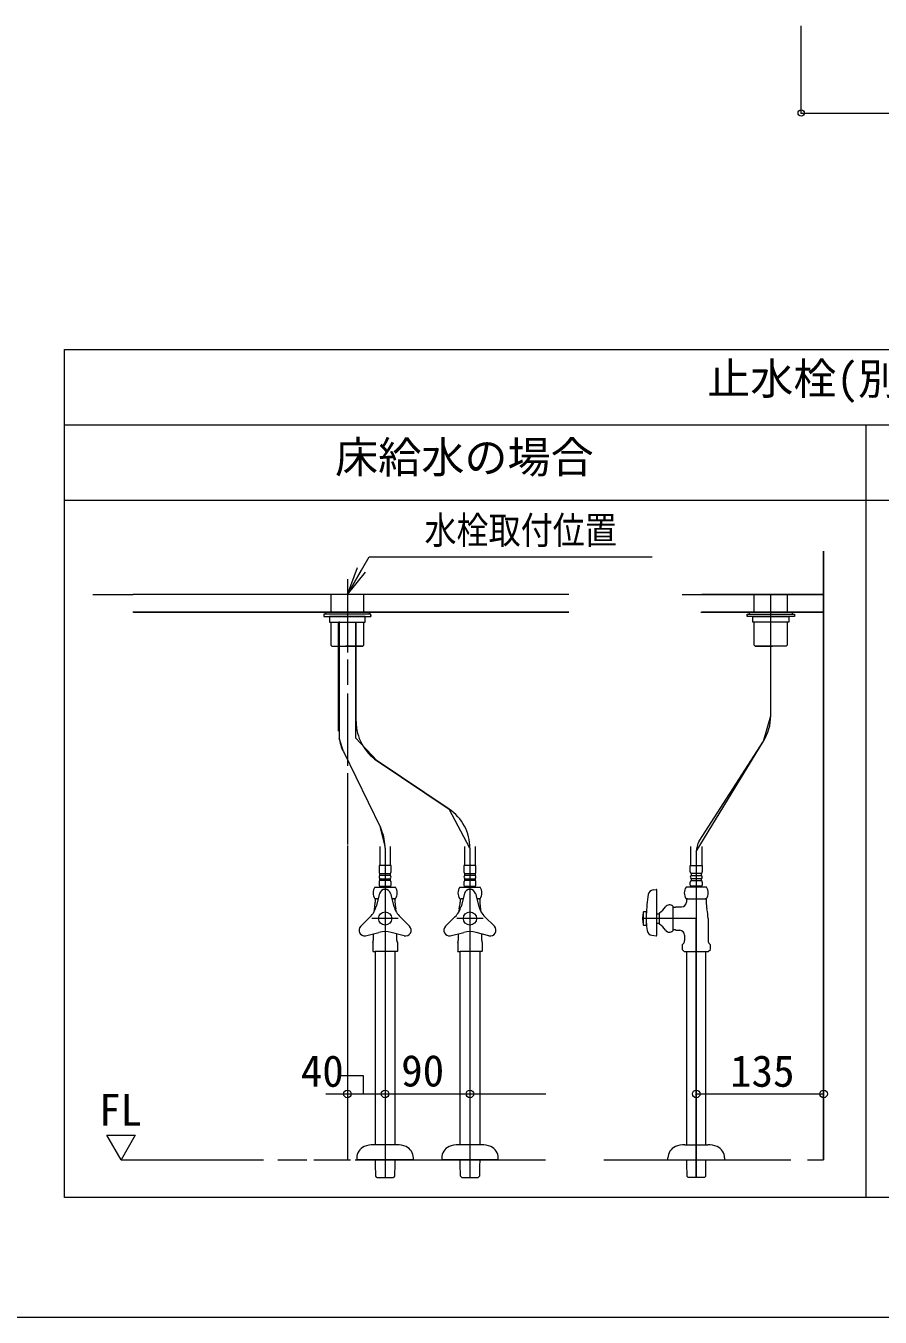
# Model space of a CAD drawing. Units: millimetres at full size, sheet at 1:5; details may follow other scales. Extents: x -1002 to 1008, y -687 to 676.
# Drawn here: x -45 to 351, y -687 to -87 of the extents above; entities that cross this region are included whole.
import ezdxf
from ezdxf.enums import TextEntityAlignment as Align

# ---------------------------------------------------------------- set-up
doc = ezdxf.new("R2010")
doc.units = ezdxf.units.MM
doc.header["$LTSCALE"] = 5
doc.header["$PDMODE"] = 32
doc.header["$PDSIZE"] = 3
doc.layers.add('F-0', color=7, linetype='Continuous', lineweight=15)
doc.styles.add('ＭＳ ゴシック', font='')
doc.styles.get('ＭＳ ゴシック').set_extended_font_data('MS Gothic')

msp = doc.modelspace()

# ---------------------------------------------------------------- linework, layer by layer
at = {"layer": 'F-0', "color": 4, "lineweight": 9}
for q in [(314.288, -87.467), (824.288, -127.949)]:
    msp.add_line((314.288, -127.949), q, dxfattribs=at)
at = {"layer": 'F-0', "lineweight": 18}
for p, q in [((-27.54, -631.474), (-27.54, -237.724)), ((-27.54, -237.724), (716.21, -237.724)), ((-27.54, -272.724), (716.21, -272.724)), ((344.335, -631.474), (344.335, -272.724)), ((344.335, -631.474), (-27.54, -631.474))]:
    msp.add_line(p, q, dxfattribs=at)
at = {"layer": 'F-0'}
for p, q in [((-27.54, -307.724), (344.335, -307.724)), ((344.335, -307.724), (716.21, -307.724)), ((103.71, -351.474), (113.814, -333.974)), ((113.814, -333.974), (245.064, -333.974)), ((324.648, -331.349), (324.648, -613.974)), ((103.71, -351.474), (108.378, -339.013)), ((103.71, -351.474), (110.273, -340.107)), ((103.71, -351.474), (112.167, -341.201)), ((103.71, -344.446), (103.71, -378.468)), ((-14.415, -351.474), (4.354, -351.474)), ((206.523, -351.474), (4.146, -351.474)), ((96.054, -351.474), (96.054, -359.786)), ((111.367, -359.786), (111.367, -351.474)), ((259.023, -351.474), (324.648, -351.474)), ((324.648, -351.474), (268.11, -351.474)), ((292.492, -359.786), (292.492, -351.474)), ((300.148, -407.79), (300.148, -351.474)), ((300.148, -407.79), (300.148, -351.474)), ((307.804, -351.474), (307.804, -359.786)), ((206.523, -359.786), (4.154, -359.786)), ((4.425, -359.786), (206.523, -359.786)), ((92.773, -360.661), (92.773, -361.755)), ((114.648, -360.661), (92.773, -360.661)), ((92.773, -361.755), (114.648, -361.755)), ((93.648, -359.786), (113.773, -359.786)), ((93.648, -360.661), (93.648, -359.786)), ((113.773, -360.661), (93.648, -360.661)), ((112.023, -361.755), (95.398, -361.755)), ((95.398, -361.755), (95.398, -364.38)), ((95.398, -364.38), (112.023, -364.38)), ((96.054, -364.38), (96.054, -375.055)), ((99.639, -414.914), (99.639, -364.38)), ((99.882, -364.119), (99.882, -418.167)), ((107.538, -364.38), (107.538, -418.03)), ((107.782, -410.556), (107.782, -364.38)), ((111.367, -375.055), (111.367, -364.38)), ((112.023, -364.38), (112.023, -361.755)), ((113.773, -359.786), (113.773, -360.661)), ((114.648, -361.755), (114.648, -360.661)), ((114.648, -361.317), (114.648, -361.755)), ((289.21, -361.755), (289.21, -360.661)), ((289.21, -360.661), (311.085, -360.661)), ((289.21, -361.317), (289.21, -361.755)), ((311.085, -361.755), (289.21, -361.755)), ((290.085, -359.786), (290.085, -360.661)), ((310.21, -359.786), (290.085, -359.786)), ((290.085, -360.661), (310.21, -360.661)), ((291.835, -361.755), (308.46, -361.755)), ((291.835, -364.38), (291.835, -361.755)), ((308.46, -364.38), (291.835, -364.38)), ((292.492, -375.055), (292.492, -364.38)), ((307.804, -364.38), (307.804, -375.055)), ((308.46, -361.755), (308.46, -364.38)), ((310.21, -360.661), (310.21, -359.786)), ((311.085, -360.661), (311.085, -361.755)), ((96.382, -375.383), (96.054, -375.055)), ((96.492, -375.492), (96.382, -375.383)), ((96.492, -375.492), (110.535, -375.492)), ((110.535, -375.492), (110.929, -375.492)), ((111.038, -375.383), (110.929, -375.492)), ((111.367, -375.055), (111.038, -375.383)), ((292.492, -375.055), (292.82, -375.383)), ((292.82, -375.383), (292.929, -375.492)), ((293.323, -375.492), (292.929, -375.492)), ((307.367, -375.492), (293.323, -375.492)), ((307.367, -375.492), (307.476, -375.383)), ((307.476, -375.383), (307.804, -375.055)), ((103.71, -381.762), (103.71, -393.429)), ((103.71, -397.547), (103.71, -431.039)), ((101.844, -424.484), (99.882, -418.167)), ((117.463, -428.717), (107.538, -418.03)), ((265.585, -470.772), (296.699, -419.579)), ((101.844, -424.484), (119.006, -459.76)), ((101.844, -424.484), (119.006, -459.76)), ((117.463, -428.717), (150.904, -451.169)), ((150.904, -451.169), (117.463, -428.717)), ((103.71, -434.471), (103.71, -467.518)), ((160.585, -469.33), (150.904, -451.169)), ((121.194, -468.479), (119.006, -459.76)), ((103.71, -467.989), (103.71, -486.629)), ((118.695, -468.592), (118.695, -477.342)), ((121.21, -469.33), (121.21, -477.342)), ((121.21, -469.33), (121.21, -501.974)), ((123.726, -477.342), (123.726, -468.592)), ((158.07, -468.592), (158.07, -477.342)), ((160.585, -469.33), (160.585, -477.342)), ((160.585, -469.33), (160.585, -501.974)), ((163.101, -477.342), (163.101, -468.592)), ((263.07, -477.342), (263.07, -468.592)), ((265.585, -470.772), (265.585, -477.342)), ((265.585, -470.772), (265.585, -622.176)), ((268.101, -468.592), (268.101, -477.342)), ((103.71, -474.04), (103.71, -590.723)), ((124.01, -477.342), (118.41, -477.342)), ((118.41, -477.342), (118.41, -480.296)), ((121.21, -477.342), (121.21, -622.176)), ((124.01, -480.296), (124.01, -477.342)), ((163.385, -477.342), (157.785, -477.342)), ((157.785, -477.342), (157.785, -480.296)), ((160.585, -477.342), (160.585, -622.176)), ((163.385, -480.296), (163.385, -477.342)), ((262.785, -477.342), (268.385, -477.342)), ((262.785, -480.296), (262.785, -477.342)), ((265.585, -477.342), (265.585, -501.974)), ((268.385, -477.342), (268.385, -480.296)), ((118.41, -485.108), (118.41, -486.53)), ((118.804, -481.061), (123.617, -481.061)), ((118.804, -481.936), (118.804, -481.061)), ((123.617, -481.936), (118.804, -481.936)), ((118.804, -483.467), (123.617, -483.467)), ((118.804, -484.342), (118.804, -483.467)), ((123.617, -484.342), (118.804, -484.342)), ((123.617, -481.061), (123.617, -481.936)), ((123.617, -483.467), (123.617, -484.342)), ((124.01, -486.53), (124.01, -485.108)), ((157.785, -485.108), (157.785, -486.53)), ((158.179, -481.061), (162.992, -481.061)), ((158.179, -481.936), (158.179, -481.061)), ((162.992, -481.936), (158.179, -481.936)), ((158.179, -483.467), (162.992, -483.467)), ((158.179, -484.342), (158.179, -483.467)), ((162.992, -484.342), (158.179, -484.342)), ((162.992, -481.061), (162.992, -481.936)), ((162.992, -483.467), (162.992, -484.342)), ((163.385, -486.53), (163.385, -485.108)), ((262.785, -486.53), (262.785, -485.108)), ((267.992, -481.061), (263.179, -481.061)), ((263.179, -481.061), (263.179, -481.936)), ((263.179, -481.936), (267.992, -481.936)), ((267.992, -483.467), (263.179, -483.467)), ((263.179, -483.467), (263.179, -484.342)), ((263.179, -484.342), (267.992, -484.342)), ((267.992, -481.936), (267.992, -481.061)), ((267.992, -484.342), (267.992, -483.467)), ((268.385, -485.108), (268.385, -486.53)), ((116.455, -487.405), (125.966, -487.405)), ((118.675, -490.357), (117.077, -496.319)), ((118.848, -486.967), (123.573, -486.967)), ((123.746, -490.357), (125.343, -496.319)), ((155.83, -487.405), (165.341, -487.405)), ((158.05, -490.357), (156.452, -496.319)), ((158.223, -486.967), (162.948, -486.967)), ((163.121, -490.357), (164.718, -496.319)), ((245.554, -488.644), (246.961, -488.446)), ((247.21, -509.816), (247.21, -488.663)), ((270.341, -487.405), (260.83, -487.405)), ((267.948, -486.967), (263.223, -486.967)), ((103.71, -492.435), (103.71, -591.325)), ((118.024, -492.786), (116.455, -492.786)), ((116.617, -492.786), (116.617, -493.667)), ((116.617, -492.786), (117.125, -492.786)), ((116.617, -493.667), (116.617, -494.317)), ((118.024, -492.786), (117.125, -492.786)), ((125.296, -492.786), (124.397, -492.786)), ((125.966, -492.786), (124.397, -492.786)), ((125.804, -493.667), (125.804, -494.317)), ((155.83, -492.786), (156.5, -492.786)), ((155.992, -492.786), (155.992, -493.667)), ((155.992, -493.667), (155.992, -494.317)), ((157.399, -492.786), (156.5, -492.786)), ((164.671, -492.786), (163.772, -492.786)), ((165.341, -492.786), (163.772, -492.786)), ((254.648, -496.255), (254.648, -507.692)), ((254.648, -496.724), (255.304, -496.724)), ((255.304, -496.724), (255.92, -496.724)), ((260.83, -492.786), (270.341, -492.786)), ((260.992, -492.786), (260.992, -493.667)), ((261.5, -492.786), (260.992, -492.786)), ((260.992, -493.667), (260.992, -494.317)), ((261.5, -492.786), (269.671, -492.786)), ((270.179, -492.786), (269.671, -492.786)), ((270.179, -492.786), (270.179, -493.667)), ((270.179, -493.667), (270.179, -494.317)), ((109.882, -505.586), (114.246, -501.222)), ((127.302, -501.974), (115.119, -501.974)), ((127.302, -501.974), (115.415, -501.974)), ((121.21, -501.974), (121.21, -622.176)), ((132.539, -505.586), (128.174, -501.222)), ((149.257, -505.586), (153.621, -501.222)), ((166.677, -501.974), (154.494, -501.974)), ((166.677, -501.974), (154.494, -501.974)), ((160.585, -501.974), (160.585, -622.176)), ((171.914, -505.586), (167.549, -501.222)), ((265.585, -501.974), (240.648, -501.974)), ((265.585, -501.974), (240.648, -501.974)), ((241.085, -498.911), (240.968, -499.349)), ((241.085, -505.036), (241.085, -498.911)), ((242.398, -498.911), (241.085, -498.911)), ((242.398, -498.911), (242.398, -505.036)), ((242.398, -500.224), (242.398, -503.724)), ((248.523, -499.896), (247.21, -499.896)), ((248.523, -504.599), (248.523, -499.349)), ((265.585, -622.176), (265.585, -501.974)), ((271.054, -501.974), (271.054, -512.219)), ((112.085, -510.067), (118.38, -508.38)), ((115.742, -509.087), (115.742, -512.219)), ((130.003, -509.978), (124.041, -508.38)), ((126.679, -512.219), (126.679, -509.087)), ((151.46, -510.067), (157.755, -508.38)), ((155.117, -509.087), (155.117, -512.219)), ((169.378, -509.978), (163.416, -508.38)), ((166.054, -512.219), (166.054, -509.087)), ((247.21, -504.052), (248.523, -504.052)), ((255.304, -507.224), (254.648, -507.224)), ((255.92, -507.224), (255.304, -507.224)), ((260.117, -509.63), (260.117, -512.219)), ((245.041, -509.762), (246.961, -510.032)), ((259.018, -514.224), (259.476, -513.766)), ((259.018, -514.224), (259.018, -516.297)), ((271.695, -513.766), (272.153, -514.224)), ((272.153, -516.297), (272.153, -514.224)), ((272.153, -516.297), (272.153, -514.224)), ((115.632, -517.286), (115.523, -517.177)), ((115.632, -517.286), (116.626, -517.286)), ((126.788, -517.286), (116.626, -517.286)), ((116.704, -606.974), (116.704, -517.286)), ((125.717, -517.286), (125.717, -606.974)), ((155.007, -517.286), (154.898, -517.177)), ((155.007, -517.286), (156.001, -517.286)), ((166.163, -517.286), (156.001, -517.286)), ((156.079, -606.974), (156.079, -517.286)), ((165.092, -517.286), (165.092, -606.974)), ((259.018, -516.297), (260.007, -517.286)), ((260.007, -517.286), (271.163, -517.286)), ((261.079, -517.286), (261.079, -606.974)), ((270.092, -606.974), (270.092, -517.286)), ((271.163, -517.286), (272.153, -516.297)), ((93.72, -583.437), (195.844, -583.437)), ((265.585, -583.437), (324.644, -583.437)), ((103.71, -591.325), (103.71, -602.977)), ((103.71, -594.154), (103.71, -600.725)), ((-7.852, -602.607), (5.273, -602.607)), ((-1.29, -613.974), (-7.852, -602.607)), ((5.273, -602.607), (-1.29, -613.974)), ((103.71, -603.161), (103.71, -613.974)), ((103.71, -603.667), (103.71, -613.974)), ((126.55, -606.974), (115.871, -606.974)), ((165.925, -606.974), (155.246, -606.974)), ((260.246, -606.974), (270.925, -606.974)), ((-1.29, -613.974), (64.742, -613.974)), ((71.384, -613.974), (84.904, -613.974)), ((88.224, -613.974), (105.124, -613.974)), ((107.309, -613.974), (195.665, -613.974)), ((108.085, -613.099), (108.085, -613.974)), ((134.335, -613.974), (108.085, -613.974)), ((116.704, -615.129), (116.704, -613.975)), ((116.728, -616.051), (116.704, -615.129)), ((125.717, -615.129), (125.693, -616.051)), ((125.717, -613.975), (125.717, -615.129)), ((134.335, -613.974), (134.335, -613.099)), ((147.46, -613.099), (147.46, -613.974)), ((173.71, -613.974), (147.46, -613.974)), ((156.079, -615.129), (156.079, -613.975)), ((156.103, -616.051), (156.079, -615.129)), ((165.092, -615.129), (165.068, -616.051)), ((165.092, -613.975), (165.092, -615.129)), ((173.71, -613.974), (173.71, -613.099)), ((222.744, -613.974), (309.424, -613.974)), ((252.46, -613.974), (252.46, -613.099)), ((252.46, -613.974), (278.71, -613.974)), ((261.079, -613.974), (261.079, -615.129)), ((261.079, -615.129), (261.103, -616.051)), ((261.103, -616.051), (261.224, -621.668)), ((269.947, -621.668), (270.068, -616.051)), ((270.068, -616.051), (270.092, -615.129)), ((270.092, -615.129), (270.092, -613.974)), ((278.71, -613.099), (278.71, -613.974)), ((317.208, -613.974), (317.264, -613.974)), ((117.385, -622.176), (117.492, -622.176)), ((117.385, -622.176), (117.385, -622.176)), ((117.492, -622.176), (124.929, -622.176)), ((124.929, -622.176), (125.035, -622.176)), ((125.035, -622.176), (125.036, -622.176)), ((156.76, -622.176), (156.867, -622.176)), ((156.76, -622.176), (156.76, -622.176)), ((156.867, -622.176), (164.304, -622.176)), ((164.304, -622.176), (164.41, -622.176)), ((164.41, -622.176), (164.411, -622.176)), ((261.224, -621.668), (261.76, -622.176)), ((269.304, -622.176), (261.867, -622.176)), ((269.411, -622.176), (269.947, -621.668)), ((-1002.086, -687.064), (1002.034, -687.064))]:
    msp.add_line(p, q, dxfattribs=at)
at = {"layer": 'F-0', "lineweight": 18}
msp.add_lwpolyline([(716.21, -237.724), (716.21, -631.474), (344.335, -631.474)], dxfattribs=at)
at = {"layer": 'F-0'}
for points in [[(317.264, -613.974), (324.648, -613.974), (324.648, -331.349)], [(267.646, -359.786), (324.648, -359.786), (268.157, -359.786)], [(110.929, -375.492), (110.885, -375.492), (102.835, -375.492)], [(292.929, -375.492), (292.973, -375.492), (301.023, -375.492)], [(266.965, -466.056), (296.699, -419.579), (300.148, -407.79)], [(118.804, -486.967), (118.585, -487.186), (118.585, -487.405)], [(123.835, -487.405), (123.835, -487.186), (123.617, -486.967)], [(158.179, -486.967), (157.96, -487.186), (157.96, -487.405)], [(163.21, -487.405), (163.21, -487.186), (162.992, -486.967)], [(262.96, -487.405), (262.96, -487.186), (263.179, -486.967)], [(267.992, -486.967), (268.21, -487.186), (268.21, -487.405)], [(125.296, -492.786), (125.804, -492.786), (125.804, -493.667)], [(164.671, -492.786), (165.179, -492.786), (165.179, -493.667), (165.179, -494.317)], [(255.92, -496.724), (256.139, -496.505), (258.804, -496.505)], [(240.968, -504.599), (241.085, -505.036), (242.398, -505.036)], [(255.92, -507.224), (256.139, -507.442), (257.929, -507.442)], [(115.523, -513.172), (115.523, -516.297), (115.523, -517.177)], [(126.898, -513.172), (126.898, -517.177), (126.788, -517.286)], [(154.898, -513.172), (154.898, -516.297), (154.898, -517.177)], [(166.273, -513.172), (166.273, -517.177), (166.163, -517.286)], [(111.265, -583.318), (111.265, -575.045), (100.504, -575.045)], [(117.385, -622.176), (116.849, -621.668), (116.728, -616.051)], [(125.693, -616.051), (125.572, -621.668), (125.036, -622.176)], [(156.76, -622.176), (156.224, -621.668), (156.103, -616.051)], [(165.068, -616.051), (164.947, -621.668), (164.411, -622.176)], [(261.867, -622.176), (261.76, -622.176), (261.76, -622.176)], [(269.411, -622.176), (269.41, -622.176), (269.304, -622.176)]]:
    msp.add_lwpolyline(points, dxfattribs=at)
for centre, radius in [((121.21, -501.974), 3.062), ((160.585, -501.974), 3.062), ((103.71, -583.437), 1.75), ((103.71, -583.437), 1.75), ((121.21, -583.437), 1.75), ((121.21, -583.437), 1.75), ((160.585, -583.437), 1.75), ((160.585, -583.437), 1.75), ((265.585, -583.437), 1.75), ((265.585, -583.437), 1.75), ((324.644, -583.437), 1.75), ((324.644, -583.437), 1.75), ((324.644, -583.437), 1.75)]:
    msp.add_circle(centre, radius, dxfattribs=at)
for centre, radius, start, end in [((129.657, -410.556), 21.875, 180, 236.12262), ((278.273, -407.79), 21.875, 327.39011, 0), ((121.514, -414.914), 21.875, 188.55163, 205.94376), ((138.71, -469.33), 21.875, 0, 56.12262), ((99.335, -469.33), 21.875, 2.23046, 25.94376), ((274.335, -470.772), 8.75, 147.39011, 180), ((99.335, -469.33), 21.875, 0, 2.23046), ((119.352, -480.296), 0.941, 180, 234.43222), ((119.352, -482.702), 0.941, 125.56778, 234.43222), ((119.352, -485.108), 0.941, 125.56778, 180), ((123.069, -480.296), 0.941, 305.56778, 0), ((123.069, -482.702), 0.941, 305.56778, 54.43222), ((123.069, -485.108), 0.941, 0, 54.43222), ((158.727, -480.296), 0.941, 180, 234.43222), ((158.727, -482.702), 0.941, 125.56778, 234.43222), ((158.727, -485.108), 0.941, 125.56778, 180), ((162.444, -480.296), 0.941, 305.56778, 0), ((162.444, -482.702), 0.941, 305.56778, 54.43222), ((162.444, -485.108), 0.941, 0, 54.43222), ((263.727, -480.296), 0.941, 180, 234.43222), ((263.727, -482.702), 0.941, 125.56778, 234.43222), ((263.727, -485.108), 0.941, 125.56778, 180), ((267.444, -480.296), 0.941, 305.56778, 0), ((267.444, -482.702), 0.941, 305.56778, 54.43222), ((267.444, -485.108), 0.941, 0, 54.43222), ((120.445, -490.096), 4.812, 146.00705, 213.99295), ((118.848, -486.53), 0.438, 180, 270), ((121.21, -491.036), 2.625, 15, 165), ((123.573, -486.53), 0.438, 270, 0), ((121.976, -490.096), 4.812, 326.00705, 33.99295), ((159.82, -490.096), 4.812, 146.00705, 213.99295), ((158.223, -486.53), 0.438, 180, 270), ((160.585, -491.036), 2.625, 15, 165), ((162.948, -486.53), 0.438, 270, 0), ((161.351, -490.096), 4.812, 326.00705, 33.99295), ((308.023, -501.974), 65.648, 170.1971, 178.47247), ((245.92, -491.243), 2.625, 98, 170.1971), ((246.992, -488.663), 0.219, 0, 98), ((264.82, -490.096), 4.812, 146.00705, 213.99295), ((263.223, -486.53), 0.438, 180, 270), ((267.948, -486.53), 0.438, 270, 0), ((266.351, -490.096), 4.812, 326.00705, 33.99295), ((106.513, -493.488), 10.938, 315, 345), ((135.429, -501.974), 19.688, 166.9604, 171.25756), ((102.371, -494.317), 14.246, 346.9604, 0), ((135.908, -493.488), 10.938, 195, 225), ((140.05, -494.317), 14.246, 180, 193.0396), ((106.992, -501.974), 19.688, 8.74244, 13.0396), ((145.888, -493.488), 10.938, 315, 345), ((174.804, -501.974), 19.688, 166.9604, 171.25756), ((141.746, -494.317), 14.246, 346.9604, 0), ((175.283, -493.488), 10.938, 195, 225), ((179.425, -494.317), 14.246, 180, 193.0396), ((146.367, -501.974), 19.688, 8.74244, 13.0396), ((242.658, -490.64), 10.5, 303.95919, 326.04081), ((253.117, -497.817), 2.188, 45.573, 143.1301), ((258.804, -494.317), 2.188, 270, 0), ((284.425, -494.317), 14.246, 180, 193.0396), ((251.367, -501.974), 19.688, 0, 13.0396), ((251.585, -501.974), 10.938, 166.70293, 180), ((251.585, -501.974), 10.938, 180, 193.29707), ((251.585, -501.974), 10.938, 166.11346, 166.70293), ((111.738, -507.442), 2.625, 135, 277.52424), ((121.21, -518.945), 10.938, 75, 105), ((130.683, -507.442), 2.625, 255, 45), ((151.113, -507.442), 2.625, 135, 277.52424), ((160.585, -518.945), 10.938, 75, 105), ((170.058, -507.442), 2.625, 255, 45), ((251.585, -501.974), 10.938, 193.29707, 193.88654), ((275.172, -502.133), 32.812, 182.77864, 189.59149), ((245.406, -507.163), 2.625, 189.59149, 261.99591), ((242.658, -513.308), 10.5, 33.95919, 56.04081), ((253.117, -506.13), 2.188, 216.8699, 314.427), ((257.929, -509.63), 2.188, 0, 90), ((113.554, -512.219), 2.188, 334.15807, 0), ((128.867, -512.219), 2.188, 180, 205.84193), ((152.929, -512.219), 2.188, 334.15807, 0), ((168.242, -512.219), 2.188, 180, 205.84193), ((246.992, -509.816), 0.219, 261.99591, 0), ((257.929, -512.219), 2.188, 315, 0), ((273.242, -512.219), 2.188, 180, 225), ((113.773, -613.099), 5.688, 113.55646, 180), ((115.871, -617.911), 10.938, 90, 113.55646), ((126.55, -617.911), 10.938, 66.44354, 90), ((128.648, -613.099), 5.688, 0, 66.44354), ((153.148, -613.099), 5.688, 113.55646, 180), ((155.246, -617.911), 10.938, 90, 113.55646), ((165.925, -617.911), 10.938, 66.44354, 90), ((168.023, -613.099), 5.688, 0, 66.44354), ((258.148, -613.099), 5.688, 113.55646, 180), ((260.246, -617.911), 10.938, 90, 113.55646), ((270.925, -617.911), 10.938, 66.44354, 90), ((273.023, -613.099), 5.688, 0, 66.44354)]:
    msp.add_arc(centre, radius, start, end, dxfattribs=at)
at = {"layer": 'F-0', "color": 6}
msp.add_point((314.288, -127.949), dxfattribs=at)

# ---------------------------------------------------------------- texts
at = {"layer": 'F-0', "style": 'ＭＳ ゴシック'}
for s, p in [('止水栓(別途手配)参考位置', (270.655, -263.04)), ('床給水の場合', (98.014, -299.497)), ('40', (82.094, -584.487)), ('90', (128.678, -584.343)), ('135', (281.254, -584.487)), ('FL', (-11.492, -602.493))]:
    msp.add_text(s, height=14.66, dxfattribs=at).set_placement(p, align=Align.BOTTOM_LEFT)
at = {"layer": 'F-0', "style": 'ＭＳ ゴシック', "width": 0.85}
msp.add_text('水栓取付位置', height=12.83, dxfattribs=at).set_placement((139.481, -331.941), align=Align.BOTTOM_LEFT)

doc.saveas('drawing.dxf')
